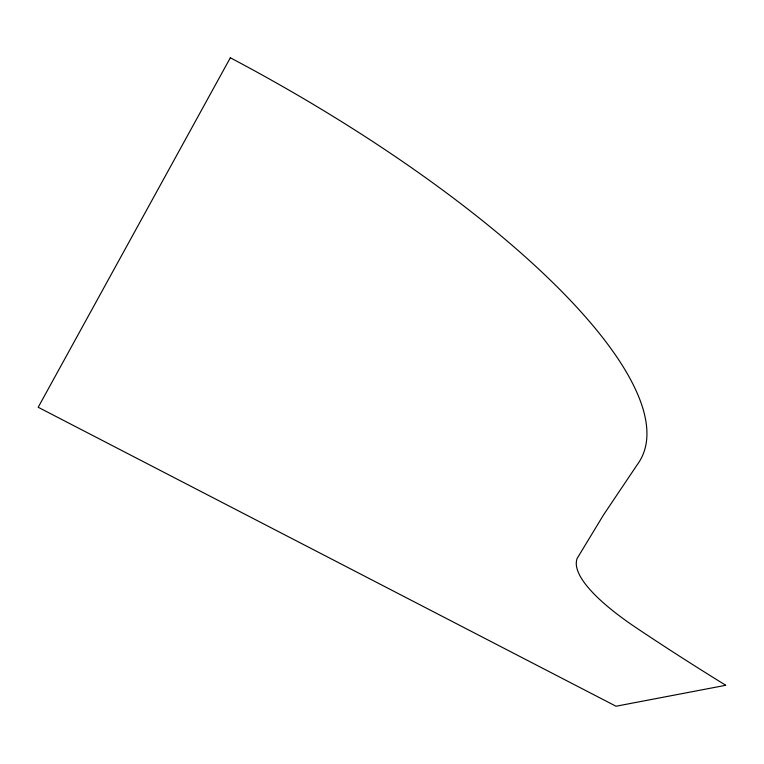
<?xml version="1.0" encoding="UTF-8"?>
<svg xmlns="http://www.w3.org/2000/svg" width="764" height="764" viewBox="0 0 764 764"><rect width="100%" height="100%" fill="white"/><g stroke="black" fill="none" stroke-linecap="round" stroke-linejoin="round"><path stroke-width="1.15" d="M230.327 57.768L38.2 407.269L616.023 706.232L725.8 685.279A3881.397 1256.236 6.7 0 1 633.834 626.174A210.301 52.315 23 0 1 577.145 558.427L603.655 514.697L637.558 464.245A542.927 160.249 28.1 0 0 230.327 57.768"/></g></svg>
